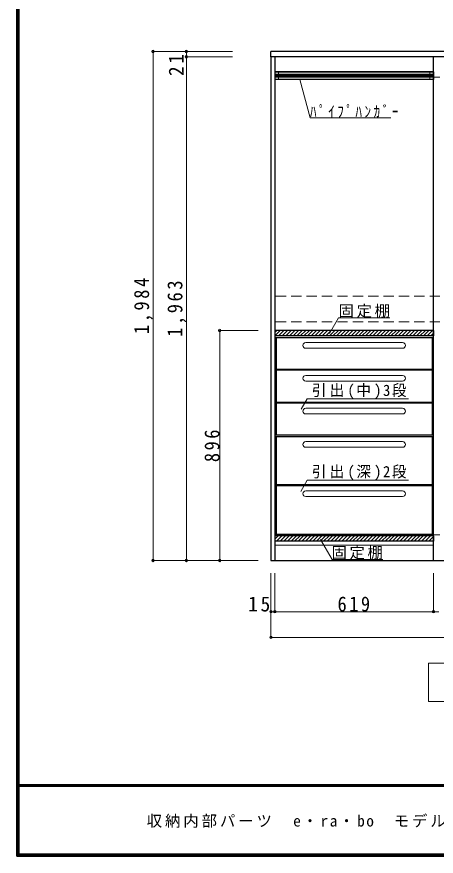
# Model space of a CAD drawing. Units: millimetres at full size, sheet at 1:20; details may follow other scales. Extents: x -3922 to 3878, y -2932 to 2722.
# Drawn here: x -3922 to -2286, y -2864 to 408 of the extents above; entities that cross this region are included whole.
import ezdxf

# ---------------------------------------------------------------- set-up
doc = ezdxf.new("R2010")
doc.units = ezdxf.units.MM
doc.header["$LTSCALE"] = 20
doc.header["$PDMODE"] = 32
doc.header["$PDSIZE"] = 10
doc.linetypes.add('DASHED2', pattern=[3, 2, -1])
for name, color, linetype, lineweight in [('0-2', 2, 'Continuous', 35), ('0-3_固定棚', 3, 'Continuous', 25), ('0-6_パイプハンガー', 4, 'Continuous', 9), ('0-7_桟木・巾木', 2, 'Continuous', 35), ('0-8', 7, 'Continuous', 18), ('0-A_文字', 7, 'Continuous', 18), ('0-B_寸法', 7, 'Continuous', 9), ('0-C_ハッチ', 4, 'Continuous', 9), ('F-1_枠', 6, 'Continuous', 40)]:
    doc.layers.add(name, color=color, linetype=linetype, lineweight=lineweight)
doc.layers.add('F-A_文字', color=7, linetype='Continuous')
doc.styles.add('ＭＳ ゴシック', font='')
doc.styles.get('ＭＳ ゴシック').set_extended_font_data('MS Gothic')

msp = doc.modelspace()

# ---------------------------------------------------------------- linework, layer by layer
at = {"layer": '0-2', "color": 3, "lineweight": 25}
for p, q in [((-2930.67, 251.73), (-2930.67, 272.73)), ((-1001.67, 272.73), (-2930.67, 272.73)), ((-2930.67, 251.73), (-2930.67, -1711.27)), ((-1001.67, 251.73), (-2930.67, 251.73)), ((-2915.67, 251.73), (-2915.67, -1711.27)), ((-2296.67, -1711.27), (-2296.67, 251.73)), ((-2930.67, -1711.27), (-1001.67, -1711.27))]:
    msp.add_line(p, q, dxfattribs=at)
at = {"layer": '0-3_固定棚'}
for p, q in [((-2915.67, -815.27), (-2915.67, -836.27)), ((-2296.67, -815.27), (-2915.67, -815.27)), ((-2296.67, -815.27), (-2296.67, -836.27)), ((-2296.67, -836.27), (-2915.67, -836.27)), ((-2915.67, -1615.27), (-2915.67, -1636.27)), ((-2296.67, -1615.27), (-2915.67, -1615.27)), ((-2296.67, -1615.27), (-2296.67, -1636.27)), ((-2296.67, -1636.27), (-2915.67, -1636.27))]:
    msp.add_line(p, q, dxfattribs=at)
at = {"layer": '0-6_パイプハンガー', "color": 3, "lineweight": 25}
for p, q in [((-2296.67, 193.73), (-2915.67, 193.73)), ((-2915.67, 193.73), (-2915.67, 163.73)), ((-2296.67, 163.73), (-2915.67, 163.73)), ((-2296.67, 193.73), (-2296.67, 163.73))]:
    msp.add_line(p, q, dxfattribs=at)
at = {"layer": '0-6_パイプハンガー'}
for p, q in [((-2915.67, 184.73), (-2296.67, 184.73)), ((-2915.67, 180.73), (-2296.67, 180.73)), ((-2915.67, 176.73), (-2296.67, 176.73)), ((-2915.67, 172.73), (-2296.67, 172.73))]:
    msp.add_line(p, q, dxfattribs=at)
at = {"layer": '0-6_パイプハンガー', "color": 7, "lineweight": 18}
for p, q in [((-2900.67, 193.73), (-2900.67, 163.73)), ((-2311.67, 193.73), (-2311.67, 163.73))]:
    msp.add_line(p, q, dxfattribs=at)
at = {"layer": '0-7_桟木・巾木', "color": 7, "lineweight": 18}
for p, q in [((-2296.67, 191.73), (-2915.67, 191.73)), ((-2915.67, -1651.27), (-2296.67, -1651.27))]:
    msp.add_line(p, q, dxfattribs=at)
at = {"layer": '0-8', "color": 3, "lineweight": 25}
for p, q in [((-2910.67, -842.27), (-2910.67, -1223.27)), ((-2301.67, -967.27), (-2910.67, -967.27)), ((-2301.67, -970.27), (-2910.67, -970.27)), ((-2301.67, -1095.27), (-2910.67, -1095.27)), ((-2301.67, -1098.27), (-2910.67, -1098.27)), ((-2301.67, -1223.27), (-2910.67, -1223.27)), ((-2910.67, -1228.27), (-2910.67, -1609.27)), ((-2910.67, -1228.27), (-2301.67, -1228.27)), ((-2301.67, -1228.27), (-2301.67, -1609.27)), ((-2301.67, -1417.27), (-2910.67, -1417.27)), ((-2301.67, -1420.27), (-2910.67, -1420.27)), ((-2910.67, -1609.27), (-2301.67, -1609.27))]:
    msp.add_line(p, q, dxfattribs=at)
at = {"layer": '0-8'}
for p, q in [((-2795.17, -862.27), (-2417.17, -862.27)), ((-2795.17, -884.27), (-2417.17, -884.27)), ((-2795.17, -990.27), (-2417.17, -990.27)), ((-2795.17, -1012.27), (-2417.17, -1012.27)), ((-2795.17, -1118.27), (-2417.17, -1118.27)), ((-2795.17, -1140.27), (-2417.17, -1140.27)), ((-2910.67, -1223.27), (-2915.67, -1223.27)), ((-2915.67, -1228.27), (-2915.67, -1609.27)), ((-2910.67, -1228.27), (-2915.67, -1228.27)), ((-2301.67, -1223.27), (-2296.67, -1223.27)), ((-2795.17, -1248.27), (-2417.17, -1248.27)), ((-2795.17, -1270.27), (-2417.17, -1270.27)), ((-2795.17, -1440.27), (-2417.17, -1440.27)), ((-2795.17, -1462.27), (-2417.17, -1462.27)), ((-2910.67, -1609.27), (-2915.67, -1609.27)), ((-2301.67, -1609.27), (-2296.67, -1609.27))]:
    msp.add_line(p, q, dxfattribs=at)
for points in [[(-2910.67, -842.27), (-2915.67, -842.27), (-2915.67, -1223.27)], [(-2301.67, -842.27), (-2296.67, -842.27), (-2296.67, -1223.27)], [(-2301.67, -1228.27), (-2296.67, -1228.27), (-2296.67, -1609.27)]]:
    msp.add_lwpolyline(points, dxfattribs=at)
at = {"layer": '0-8', "color": 3, "lineweight": 25}
msp.add_lwpolyline([(-2910.67, -842.27), (-2301.67, -842.27), (-2301.67, -1223.27)], dxfattribs=at)
at = {"layer": '0-8'}
for centre, start, end in [((-2795.17, -873.27), 90, 270), ((-2417.17, -873.27), 270, 90), ((-2795.17, -1001.27), 90, 270), ((-2417.17, -1001.27), 270, 90), ((-2795.17, -1129.27), 90, 270), ((-2417.17, -1129.27), 270, 90), ((-2795.17, -1259.27), 90, 270), ((-2417.17, -1259.27), 270, 90), ((-2795.17, -1451.27), 90, 270), ((-2417.17, -1451.27), 270, 90)]:
    msp.add_arc(centre, 11, start, end, dxfattribs=at)
at = {"layer": '0-A_文字'}
for p, q in [((-2818.46, 163.73), (-2778.44, 14.41)), ((-2462.96, 14.41), (-2778.44, 14.41)), ((-2702.01, -826.33), (-2667, -765.68)), ((-2467, -765.68), (-2667, -765.68)), ((-2789.17, -1081.87), (-2812.49, -1122.27)), ((-2789.17, -1081.87), (-2394.11, -1081.87)), ((-2789.17, -1398.86), (-2814.8, -1443.26)), ((-2789.17, -1398.86), (-2394.11, -1398.86)), ((-2737.06, -1629.28), (-2691.84, -1707.6)), ((-2494.64, -1707.6), (-2691.84, -1707.6))]:
    msp.add_line(p, q, dxfattribs=at)
for points in [[(-1616.17, -2111.27), (-1616.17, -2261.27), (-2316.17, -2261.27)], [(-1616.17, -2111.27), (-2316.17, -2111.27), (-2316.17, -2261.27)]]:
    msp.add_lwpolyline(points, dxfattribs=at)
at = {"layer": '0-B_寸法', "color": 4}
for p, q in [((-3390.67, 272.73), (-3390.67, -1711.27)), ((-3390.67, 272.73), (-3260.67, 272.73)), ((-3260.67, 272.73), (-3260.67, 251.73)), ((-3260.67, 272.73), (-3080.67, 272.73)), ((-3260.67, 251.73), (-3080.67, 251.73)), ((-3260.67, 251.73), (-3260.67, -1711.27)), ((-3130.67, -815.27), (-2980.67, -815.27)), ((-3130.67, -1711.27), (-3130.67, -815.27)), ((-3390.67, -1711.27), (-3260.67, -1711.27)), ((-3260.67, -1711.27), (-2980.67, -1711.27)), ((-2930.67, -1911.27), (-2930.67, -1761.27)), ((-2915.67, -1911.27), (-2915.67, -1761.27)), ((-2296.67, -1911.27), (-2296.67, -1761.27)), ((-2915.67, -1911.27), (-2930.67, -1911.27)), ((-2930.67, -2011.27), (-2930.67, -1911.27)), ((-2296.67, -1911.27), (-2915.67, -1911.27)), ((-2275.67, -1911.27), (-2296.67, -1911.27)), ((-2930.67, -2011.27), (-1001.67, -2011.27))]:
    msp.add_line(p, q, dxfattribs=at)
at = {"layer": '0-B_寸法', "color": 4, "linetype": 'DASHED2'}
for p, q in [((3068.33, 272.73), (-2930.67, 272.73)), ((3068.33, 172.73), (-2930.67, 172.73)), ((3068.33, -681.27), (-2930.67, -681.27)), ((3068.33, -781.27), (-2930.67, -781.27)), ((3068.33, -1611.27), (-2930.67, -1611.27)), ((3068.33, -1711.27), (-2930.67, -1711.27))]:
    msp.add_line(p, q, dxfattribs=at)
at = {"layer": '0-B_寸法'}
for p in [(-3390.67, 272.73), (-3260.67, 272.73), (-3260.67, 251.73), (-3130.67, -815.27), (-3390.67, -1711.27), (-3260.67, -1711.27), (-3130.67, -1711.27), (-2930.67, -1911.27), (-2915.67, -1911.27), (-2296.67, -1911.27), (-2930.67, -2011.27)]:
    msp.add_point(p, dxfattribs=at)
at = {"layer": '0-C_ハッチ'}
for p, q in [((-2915.67, -822.63), (-2908.3, -815.27)), ((-2915.16, -836.27), (-2894.16, -815.27)), ((-2901.02, -836.27), (-2880.02, -815.27)), ((-2886.88, -836.27), (-2865.88, -815.27)), ((-2872.73, -836.27), (-2851.73, -815.27)), ((-2858.59, -836.27), (-2837.59, -815.27)), ((-2844.45, -836.27), (-2823.45, -815.27)), ((-2830.31, -836.27), (-2809.31, -815.27)), ((-2816.17, -836.27), (-2795.17, -815.27)), ((-2802.02, -836.27), (-2781.02, -815.27)), ((-2787.88, -836.27), (-2766.88, -815.27)), ((-2773.74, -836.27), (-2752.74, -815.27)), ((-2759.6, -836.27), (-2738.6, -815.27)), ((-2745.46, -836.27), (-2724.46, -815.27)), ((-2731.31, -836.27), (-2710.31, -815.27)), ((-2717.17, -836.27), (-2696.17, -815.27)), ((-2703.03, -836.27), (-2682.03, -815.27)), ((-2688.89, -836.27), (-2667.89, -815.27)), ((-2674.75, -836.27), (-2653.75, -815.27)), ((-2660.6, -836.27), (-2639.6, -815.27)), ((-2646.46, -836.27), (-2625.46, -815.27)), ((-2632.32, -836.27), (-2611.32, -815.27)), ((-2618.18, -836.27), (-2597.18, -815.27)), ((-2604.03, -836.27), (-2583.03, -815.27)), ((-2589.89, -836.27), (-2568.89, -815.27)), ((-2575.75, -836.27), (-2554.75, -815.27)), ((-2561.61, -836.27), (-2540.61, -815.27)), ((-2547.47, -836.27), (-2526.47, -815.27)), ((-2533.32, -836.27), (-2512.32, -815.27)), ((-2519.18, -836.27), (-2498.18, -815.27)), ((-2505.04, -836.27), (-2484.04, -815.27)), ((-2490.9, -836.27), (-2469.9, -815.27)), ((-2476.76, -836.27), (-2455.76, -815.27)), ((-2462.61, -836.27), (-2441.61, -815.27)), ((-2448.47, -836.27), (-2427.47, -815.27)), ((-2434.33, -836.27), (-2413.33, -815.27)), ((-2420.19, -836.27), (-2399.19, -815.27)), ((-2406.04, -836.27), (-2385.04, -815.27)), ((-2391.9, -836.27), (-2370.9, -815.27)), ((-2377.76, -836.27), (-2356.76, -815.27)), ((-2363.62, -836.27), (-2342.62, -815.27)), ((-2349.48, -836.27), (-2328.48, -815.27)), ((-2335.33, -836.27), (-2314.33, -815.27)), ((-2321.19, -836.27), (-2300.19, -815.27)), ((-2307.05, -836.27), (-2296.67, -825.88)), ((-2915.67, -1628.73), (-2902.2, -1615.27)), ((-2909.06, -1636.27), (-2888.06, -1615.27)), ((-2894.92, -1636.27), (-2873.92, -1615.27)), ((-2880.78, -1636.27), (-2859.78, -1615.27)), ((-2866.63, -1636.27), (-2845.63, -1615.27)), ((-2852.49, -1636.27), (-2831.49, -1615.27)), ((-2838.35, -1636.27), (-2817.35, -1615.27)), ((-2824.21, -1636.27), (-2803.21, -1615.27)), ((-2810.06, -1636.27), (-2789.06, -1615.27)), ((-2795.92, -1636.27), (-2774.92, -1615.27)), ((-2781.78, -1636.27), (-2760.78, -1615.27)), ((-2767.64, -1636.27), (-2746.64, -1615.27)), ((-2753.5, -1636.27), (-2732.5, -1615.27)), ((-2739.35, -1636.27), (-2718.35, -1615.27)), ((-2725.21, -1636.27), (-2704.21, -1615.27)), ((-2711.07, -1636.27), (-2690.07, -1615.27)), ((-2696.93, -1636.27), (-2675.93, -1615.27)), ((-2682.79, -1636.27), (-2661.79, -1615.27)), ((-2668.64, -1636.27), (-2647.64, -1615.27)), ((-2654.5, -1636.27), (-2633.5, -1615.27)), ((-2640.36, -1636.27), (-2619.36, -1615.27)), ((-2626.22, -1636.27), (-2605.22, -1615.27)), ((-2612.07, -1636.27), (-2591.07, -1615.27)), ((-2597.93, -1636.27), (-2576.93, -1615.27)), ((-2583.79, -1636.27), (-2562.79, -1615.27)), ((-2569.65, -1636.27), (-2548.65, -1615.27)), ((-2555.51, -1636.27), (-2534.51, -1615.27)), ((-2541.36, -1636.27), (-2520.36, -1615.27)), ((-2527.22, -1636.27), (-2506.22, -1615.27)), ((-2513.08, -1636.27), (-2492.08, -1615.27)), ((-2498.94, -1636.27), (-2477.94, -1615.27)), ((-2484.8, -1636.27), (-2463.8, -1615.27)), ((-2470.65, -1636.27), (-2449.65, -1615.27)), ((-2456.51, -1636.27), (-2435.51, -1615.27)), ((-2442.37, -1636.27), (-2421.37, -1615.27)), ((-2428.23, -1636.27), (-2407.23, -1615.27)), ((-2414.08, -1636.27), (-2393.08, -1615.27)), ((-2399.94, -1636.27), (-2378.94, -1615.27)), ((-2385.8, -1636.27), (-2364.8, -1615.27)), ((-2371.66, -1636.27), (-2350.66, -1615.27)), ((-2357.52, -1636.27), (-2336.52, -1615.27)), ((-2343.37, -1636.27), (-2322.37, -1615.27)), ((-2329.23, -1636.27), (-2308.23, -1615.27)), ((-2315.09, -1636.27), (-2296.67, -1617.84)), ((-2300.95, -1636.27), (-2296.67, -1631.99))]:
    msp.add_line(p, q, dxfattribs=at)
at = {"layer": 'F-1_枠'}
for p, q in [((-3922.03, 2722.29), (-3922.03, -2864.37)), ((-3918.7, 2722.29), (-3918.7, -2864.37)), ((-3915.36, 2722.29), (-3915.36, -2864.37)), ((3877.97, -2587.71), (-3922.03, -2587.71)), ((3877.97, -2591.04), (-3922.03, -2591.04)), ((3877.97, -2857.71), (-3922.03, -2857.71)), ((3877.97, -2861.04), (-3922.03, -2861.04)), ((3877.97, -2864.37), (-3922.03, -2864.37))]:
    msp.add_line(p, q, dxfattribs=at)

# ---------------------------------------------------------------- texts
at = {"layer": '0-A_文字', "char_height": 43.99, "attachment_point": 7, "style": 'ＭＳ ゴシック'}
for s, insert in [('\\T1.39;\\W0.85;ﾊﾟｲﾌﾟﾊﾝｶﾞｰ', (-2778.44, 14.41)), ('\\T1.17;固定棚', (-2667, -765.68)), ('\\T1.22;\\W0.95;引出(中)3段', (-2771.56, -1081.87)), ('\\T1.22;\\W0.95;引出(深)2段', (-2771.56, -1398.86)), ('\\T1.17;固定棚', (-2694.64, -1707.6))]:
    msp.add_mtext(s, dxfattribs=dict(at, insert=insert))
at = {"layer": '0-B_寸法', "char_height": 58.65, "attachment_point": 7, "rotation": 90, "style": 'ＭＳ ゴシック'}
for s, insert in [('\\T1.27;\\W0.95;21', (-3271.05, 176.73)), ('\\T1.28;\\W0.9;1,984', (-3391.05, -829.27)), ('\\T1.28;\\W0.9;1,963', (-3261.05, -839.77)), ('\\T1.27;\\W0.9;896', (-3130.67, -1328.27))]:
    msp.add_mtext(s, dxfattribs=dict(at, insert=insert))
at = {"layer": '0-B_寸法', "char_height": 58.65, "attachment_point": 7, "style": 'ＭＳ ゴシック'}
for s, insert in [('\\T1.27;\\W0.95;15', (-3019.52, -1911.27)), ('\\T1.27;\\W0.9;619', (-2671.17, -1911.27))]:
    msp.add_mtext(s, dxfattribs=dict(at, insert=insert))
at = {"layer": 'F-A_文字', "insert": (-3415.36, -2754.37), "char_height": 43.99, "attachment_point": 7, "style": 'ＭＳ ゴシック'}
msp.add_mtext('\\T1.19;収納内部パーツ\u3000e・ra・bo\u3000モデルプランＣＬ－６２３（奥行き450）', dxfattribs=at)

doc.saveas('drawing.dxf')
